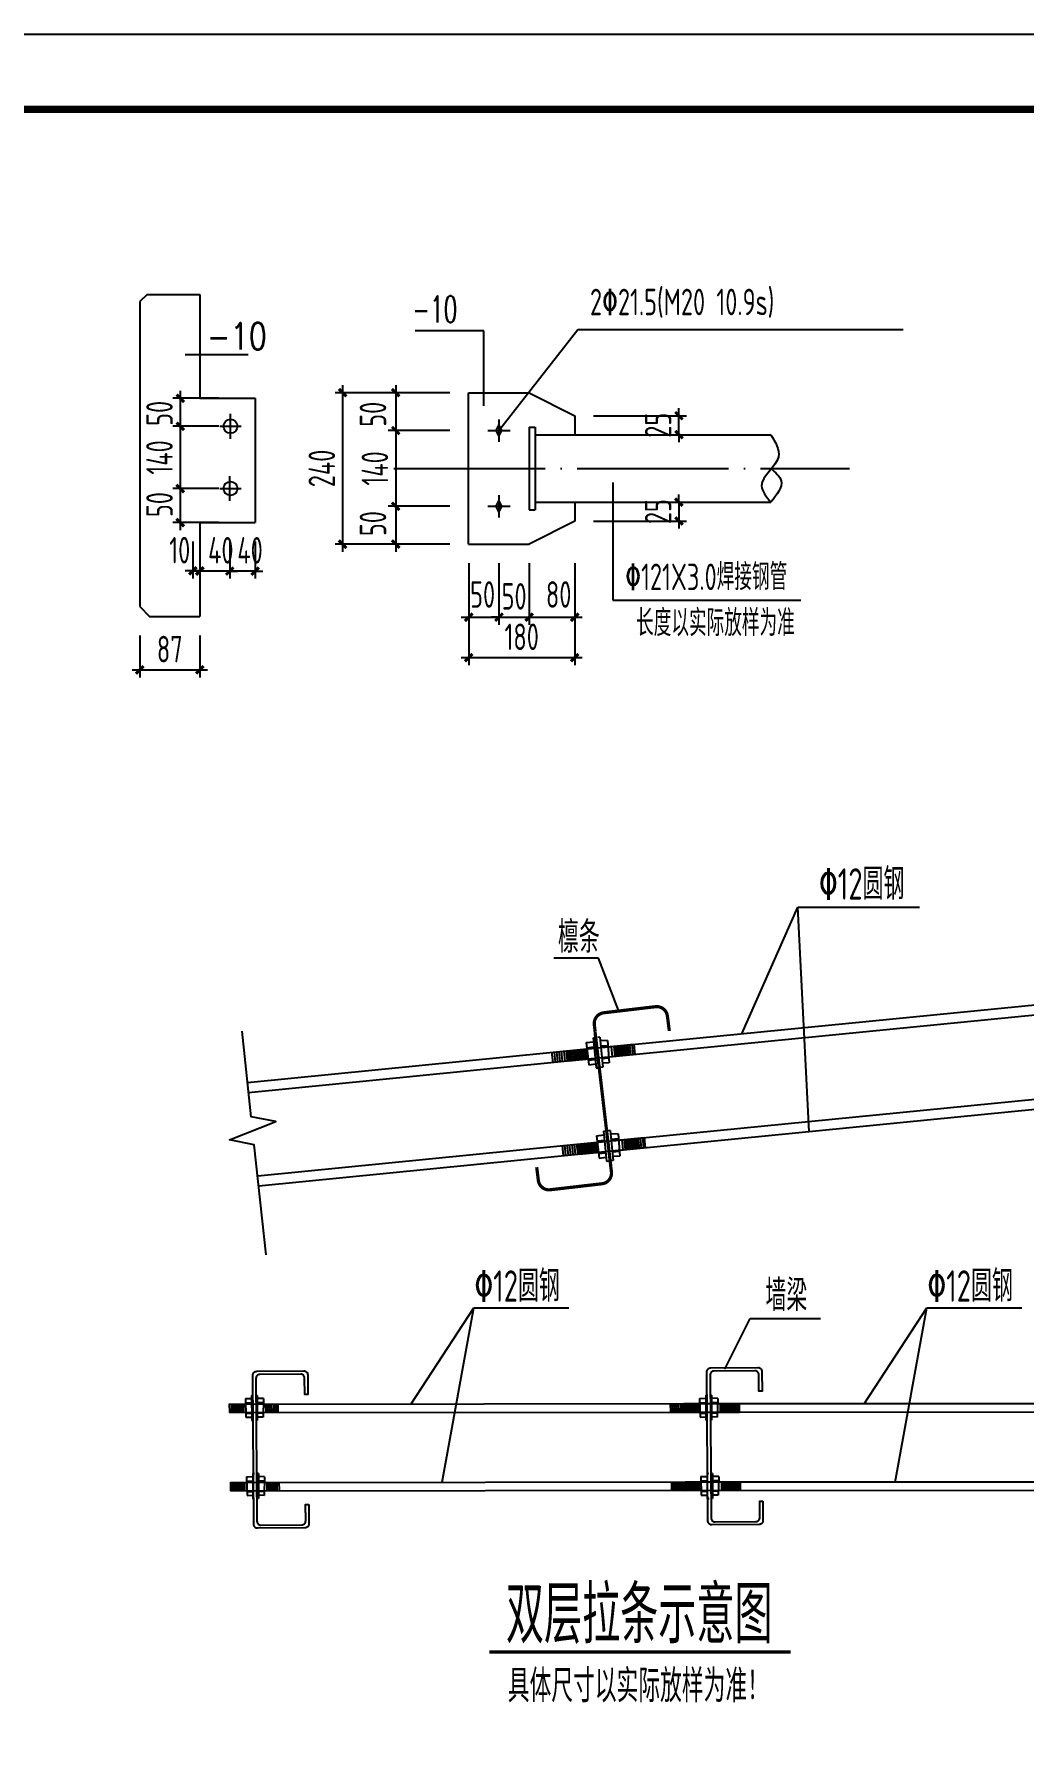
# Model space of a CAD drawing. Header units: millimetres. Extents: x 4533265 to 4958735, y 18976699 to 19555898.
# Drawn here: x 4694088 to 4707222, y 19041831 to 19064398 of the extents above; entities that cross this region are included whole.
import ezdxf

# ---------------------------------------------------------------- set-up
doc = ezdxf.new("R2010")
doc.units = ezdxf.units.MM
doc.header["$LTSCALE"] = 1000
doc.header["$MEASUREMENT"] = 0
doc.linetypes.add('DOTE', pattern=[2.42, 2, -0.2, 0.02, -0.2])
doc.layers.get('Defpoints').update_dxf_attribs({"color": 1})
for name, color, linetype in [('11', 3, 'Continuous'), ('3T_WOOD', 21, 'Continuous'), ('PT', 4, 'Continuous'), ('PUB_DIM', 161, 'Continuous'), ('PUB_TEXT', 7, 'Continuous'), ('TEXT', 7, 'Continuous'), ('THIN', 7, 'Continuous'), ('TK', 4, 'Continuous'), ('WINDOW', 140, 'Continuous'), ('XIANGTU', 7, 'Continuous'), ('图层1', 8, 'Continuous')]:
    doc.layers.add(name, color=color, linetype=linetype)
doc.styles.add('_HZTXT', font='txt.shx', dxfattribs={"width": 0.8, "bigfont": 'hztxt.shx'})
doc.styles.add('_TXT', font='SIMPLEX.shx', dxfattribs={"width": 0.6})
doc.styles.add('TSSD_Dimension', font='Tssdeng.shx', dxfattribs={"width": 0.7, "bigfont": 'hztxt.shx'})
doc.styles.add('TSSD_REIN', font='tssdeng.shx', dxfattribs={"width": 0.7, "bigfont": 'tssdchn.shx'})
doc.dimstyles.new('TSSD_20_100', dxfattribs={"dimtxt": 350, "dimasz": 100, "dimexe": 100, "dimexo": 250, "dimgap": 100, "dimtad": 1, "dimdec": 0, "dimlfac": 0.2, "dimzin": 0, "dimdsep": 46, "dimtxsty": 'TSSD_Dimension', "dimblk": 'ARCHTICK', "dimblk1": 'ARCHTICK', "dimblk2": 'ARCHTICK', "dimcen": 0, "dimdle": 100, "dimclrt": 7, "dimadec": 0, "dimazin": 0, "dimtfac": 1, "dimtdec": 0, "dimtix": 1, "dimtmove": 2, "dimatfit": 3, "dimfxl": 0, "dimtolj": 1, "dimtzin": 0, "dimarcsym": 0})

# ---------------------------------------------------------------- blocks, each defined once
blk = doc.blocks.new('A$C00360C84')
at = {"layer": 'WINDOW'}
blk.add_lwpolyline([(177.9, 74.9), (183.8, 25.3, -0.414214), (175.1, 14.2), (55.9, 0, -0.414214), (44.8, 8.8), (0, 386.1, -0.414214), (8.8, 397.2), (127.9, 411.4, -0.414214), (139, 402.6), (144.9, 353), (137, 352), (132, 393.7, 0.414214), (120.9, 402.5), (17.6, 390.2, 0.414214), (8.9, 379.1), (51.8, 17.6, 0.414214), (62.9, 8.9), (166.2, 21.2, 0.414214), (175, 32.3), (170, 74)], format="xyb", close=True, dxfattribs=at)
blk = doc.blocks.new('45654654')
at = {"layer": '11'}
for p, q in [((-254750, -25953), (-254132, -24561)), ((-254007, -27029), (-254132, -24561)), ((-254132, -24561), (-252793, -24561)), ((-256325, -25121), (-256816, -25121)), ((-256103, -25704), (-256325, -25121)), ((-256663, -26141), (-250130, -25498)), ((-256651, -26251), (-250118, -25609)), ((-256385, -26000), (-256361, -25997)), ((-256385, -26000), (-256361, -25997)), ((-256385, -26000), (-256352, -26329)), ((-256385, -26000), (-256352, -26329)), ((-256312, -25993), (-256333, -25994)), ((-256312, -25993), (-256333, -25994)), ((-256312, -25993), (-256280, -26322)), ((-256312, -25993), (-256280, -26322)), ((-260189, -26489), (-255939, -26069)), ((-260177, -26599), (-255927, -26180)), ((-256842, -26158), (-256830, -26269)), ((-256815, -26155), (-256803, -26266)), ((-256789, -26152), (-256777, -26263)), ((-256762, -26149), (-256750, -26260)), ((-256736, -26147), (-256724, -26257)), ((-256709, -26144), (-256697, -26254)), ((-256683, -26141), (-256671, -26251)), ((-256663, -26141), (-256651, -26251)), ((-256656, -26138), (-256644, -26248)), ((-256636, -26138), (-256624, -26248)), ((-256630, -26135), (-256618, -26246)), ((-256610, -26135), (-256598, -26245)), ((-256603, -26132), (-256591, -26243)), ((-256583, -26132), (-256571, -26243)), ((-256570, -26133), (-256558, -26243)), ((-256557, -26129), (-256545, -26240)), ((-256543, -26130), (-256531, -26240)), ((-256530, -26126), (-256518, -26237)), ((-256517, -26127), (-256505, -26238)), ((-256504, -26124), (-256492, -26234)), ((-256490, -26124), (-256478, -26235)), ((-256477, -26121), (-256466, -26231)), ((-256464, -26121), (-256452, -26232)), ((-256463, -26051), (-256381, -26041)), ((-256463, -26051), (-256381, -26041)), ((-256463, -26051), (-256433, -26295)), ((-256463, -26051), (-256433, -26295)), ((-256456, -26108), (-256376, -26098)), ((-256451, -26107), (-256370, -26097)), ((-256226, -26027), (-256308, -26033)), ((-256226, -26027), (-256308, -26033)), ((-256222, -26085), (-256303, -26090)), ((-256222, -26085), (-256303, -26090)), ((-256226, -26027), (-256208, -26273)), ((-256226, -26027), (-256208, -26273)), ((-256186, -26095), (-256174, -26206)), ((-256159, -26092), (-256147, -26203)), ((-256140, -26089), (-256128, -26200)), ((-256133, -26090), (-256121, -26200)), ((-256114, -26086), (-256102, -26197)), ((-256106, -26087), (-256094, -26197)), ((-256087, -26083), (-256075, -26194)), ((-256080, -26084), (-256068, -26194)), ((-256061, -26081), (-256049, -26191)), ((-256053, -26081), (-256041, -26192)), ((-256034, -26078), (-256022, -26188)), ((-256027, -26078), (-256015, -26189)), ((-256008, -26075), (-255996, -26185)), ((-255985, -26075), (-255973, -26185)), ((-255958, -26072), (-255947, -26183)), ((-255939, -26069), (-255927, -26180)), ((-256439, -26245), (-256362, -26236)), ((-256439, -26245), (-256362, -26236)), ((-256433, -26295), (-256357, -26285)), ((-256433, -26295), (-256357, -26285)), ((-256352, -26329), (-256332, -26327)), ((-256347, -26329), (-256327, -26326)), ((-256280, -26322), (-256301, -26324)), ((-256280, -26322), (-256301, -26324)), ((-256212, -26223), (-256289, -26228)), ((-256212, -26223), (-256289, -26228)), ((-256208, -26273), (-256285, -26278)), ((-256208, -26273), (-256285, -26278)), ((-256547, -27167), (-250014, -26524)), ((-256535, -27278), (-250002, -26635)), ((-260075, -27515), (-255823, -27095)), ((-256348, -27077), (-256266, -27067)), ((-256348, -27077), (-256266, -27067)), ((-256348, -27077), (-256317, -27321)), ((-256348, -27077), (-256317, -27321)), ((-256341, -27134), (-256260, -27124)), ((-256336, -27133), (-256255, -27123)), ((-256270, -27026), (-256245, -27023)), ((-256270, -27026), (-256245, -27023)), ((-256270, -27026), (-256237, -27356)), ((-256270, -27026), (-256237, -27356)), ((-256197, -27019), (-256218, -27021)), ((-256197, -27019), (-256218, -27021)), ((-256197, -27019), (-256165, -27349)), ((-256197, -27019), (-256165, -27349)), ((-256110, -27054), (-256193, -27060)), ((-256110, -27054), (-256193, -27060)), ((-256106, -27111), (-256187, -27117)), ((-256106, -27111), (-256187, -27117)), ((-256110, -27054), (-256092, -27299)), ((-256110, -27054), (-256092, -27299)), ((-256070, -27122), (-256058, -27232)), ((-256043, -27119), (-256032, -27229)), ((-256025, -27115), (-256013, -27226)), ((-256017, -27116), (-256005, -27226)), ((-255998, -27113), (-255986, -27223)), ((-255991, -27113), (-255979, -27224)), ((-255972, -27110), (-255960, -27220)), ((-255964, -27110), (-255952, -27221)), ((-255945, -27107), (-255933, -27217)), ((-255938, -27107), (-255926, -27218)), ((-255919, -27104), (-255907, -27215)), ((-255911, -27104), (-255899, -27215)), ((-255892, -27101), (-255880, -27212)), ((-255869, -27101), (-255857, -27212)), ((-255843, -27098), (-255831, -27209)), ((-255823, -27095), (-255811, -27206)), ((-260063, -27626), (-255811, -27206)), ((-256726, -27184), (-256714, -27295)), ((-256700, -27181), (-256688, -27292)), ((-256673, -27179), (-256661, -27289)), ((-256647, -27176), (-256635, -27286)), ((-256620, -27173), (-256608, -27283)), ((-256594, -27170), (-256582, -27281)), ((-256567, -27167), (-256555, -27278)), ((-256547, -27167), (-256535, -27278)), ((-256541, -27164), (-256529, -27275)), ((-256521, -27164), (-256509, -27275)), ((-256514, -27161), (-256502, -27272)), ((-256494, -27161), (-256482, -27272)), ((-256488, -27159), (-256476, -27269)), ((-256468, -27158), (-256456, -27269)), ((-256454, -27159), (-256442, -27270)), ((-256441, -27156), (-256429, -27266)), ((-256428, -27156), (-256416, -27267)), ((-256415, -27153), (-256403, -27263)), ((-256401, -27153), (-256389, -27264)), ((-256388, -27150), (-256376, -27260)), ((-256375, -27151), (-256363, -27261)), ((-256362, -27147), (-256350, -27258)), ((-256348, -27148), (-256336, -27258)), ((-256323, -27272), (-256246, -27262)), ((-256323, -27272), (-256246, -27262)), ((-256317, -27321), (-256241, -27312)), ((-256317, -27321), (-256241, -27312)), ((-256096, -27249), (-256174, -27255)), ((-256096, -27249), (-256174, -27255)), ((-256092, -27299), (-256169, -27304)), ((-256092, -27299), (-256169, -27304)), ((-256237, -27356), (-256216, -27353)), ((-256232, -27355), (-256211, -27353)), ((-256165, -27349), (-256185, -27350)), ((-256165, -27349), (-256185, -27350)), ((-258388, -30026), (-257698, -28968)), ((-258045, -30886), (-257698, -28968)), ((-257698, -28968), (-256654, -28968)), ((-253403, -30026), (-252713, -28968)), ((-253061, -30886), (-252713, -28968)), ((-252713, -28968), (-251670, -28968)), ((-254937, -29643), (-254657, -29085)), ((-254657, -29085), (-253883, -29085)), ((-260142, -29932), (-260121, -29931)), ((-260142, -29932), (-260141, -30208)), ((-260081, -29932), (-260098, -29931)), ((-260081, -29932), (-260081, -30207)), ((-255145, -29929), (-255125, -29929)), ((-255145, -29929), (-255125, -29929)), ((-255145, -29929), (-255144, -30205)), ((-255145, -29929), (-255144, -30205)), ((-255084, -29929), (-255102, -29929)), ((-255084, -29929), (-255102, -29929)), ((-255084, -29929), (-255084, -30205)), ((-255084, -29929), (-255084, -30205)), ((-260388, -30028), (-254780, -30023)), ((-260388, -30026), (-260387, -30121)), ((-260387, -30121), (-254779, -30115)), ((-260365, -30026), (-260364, -30118)), ((-260343, -30025), (-260342, -30118)), ((-260321, -30025), (-260320, -30118)), ((-260299, -30025), (-260298, -30118)), ((-260277, -30025), (-260276, -30117)), ((-260254, -30025), (-260254, -30117)), ((-260232, -30024), (-260231, -30117)), ((-260211, -29968), (-260142, -29966)), ((-260211, -29968), (-260205, -30172)), ((-260209, -30015), (-260142, -30013)), ((-260012, -29967), (-260081, -29966)), ((-260013, -30015), (-260081, -30013)), ((-260012, -29967), (-260017, -30172)), ((-259988, -30027), (-259987, -30120)), ((-259966, -30027), (-259965, -30119)), ((-259944, -30026), (-259943, -30119)), ((-259922, -30026), (-259921, -30119)), ((-259899, -30026), (-259898, -30119)), ((-259877, -30026), (-259876, -30118)), ((-259855, -30026), (-259854, -30118)), ((-255536, -30023), (-255535, -30116)), ((-255514, -30023), (-255513, -30116)), ((-255492, -30023), (-255491, -30115)), ((-255470, -30023), (-255469, -30115)), ((-255448, -30022), (-255447, -30115)), ((-255425, -30022), (-255425, -30115)), ((-255403, -30022), (-255402, -30114)), ((-255387, -30023), (-249916, -30020)), ((-255387, -30023), (-255386, -30116)), ((-255386, -30116), (-249915, -30113)), ((-255381, -30022), (-255380, -30114)), ((-255364, -30023), (-255363, -30116)), ((-255359, -30021), (-255358, -30114)), ((-255342, -30023), (-255341, -30116)), ((-255337, -30021), (-255336, -30114)), ((-255320, -30023), (-255319, -30115)), ((-255309, -30024), (-255308, -30117)), ((-255298, -30022), (-255297, -30115)), ((-255287, -30024), (-255286, -30117)), ((-255276, -30022), (-255275, -30115)), ((-255264, -30024), (-255264, -30117)), ((-255253, -30022), (-255253, -30115)), ((-255242, -30024), (-255241, -30116)), ((-255231, -30022), (-255230, -30114)), ((-255220, -30023), (-255219, -30116)), ((-255214, -29965), (-255145, -29963)), ((-255214, -29965), (-255145, -29963)), ((-255214, -29965), (-255208, -30170)), ((-255214, -29965), (-255208, -30170)), ((-255213, -30013), (-255145, -30011)), ((-255210, -30128), (-255145, -30127)), ((-255210, -30128), (-255145, -30127)), ((-255208, -30013), (-255141, -30011)), ((-255015, -29965), (-255084, -29963)), ((-255015, -29965), (-255084, -29963)), ((-255016, -30013), (-255084, -30011)), ((-255016, -30013), (-255084, -30011)), ((-255019, -30128), (-255084, -30126)), ((-255019, -30128), (-255084, -30126)), ((-255015, -29965), (-255020, -30170)), ((-255015, -29965), (-255020, -30170)), ((-254987, -30024), (-254986, -30117)), ((-254965, -30024), (-254964, -30117)), ((-254949, -30023), (-254948, -30116)), ((-254943, -30024), (-254942, -30117)), ((-254927, -30023), (-254926, -30115)), ((-254921, -30024), (-254920, -30116)), ((-254905, -30023), (-254904, -30115)), ((-254898, -30023), (-254897, -30116)), ((-254882, -30022), (-254881, -30115)), ((-254876, -30023), (-254875, -30116)), ((-254860, -30022), (-254859, -30115)), ((-254854, -30023), (-254853, -30116)), ((-254838, -30022), (-254837, -30114)), ((-254819, -30024), (-254818, -30116)), ((-254797, -30024), (-254796, -30116)), ((-254780, -30023), (-254779, -30115)), ((-260206, -30131), (-260141, -30129)), ((-260205, -30172), (-260141, -30171)), ((-260141, -30208), (-260124, -30207)), ((-260081, -30207), (-260098, -30207)), ((-260016, -30131), (-260081, -30129)), ((-260017, -30172), (-260081, -30171)), ((-255208, -30170), (-255145, -30168)), ((-255208, -30170), (-255145, -30168)), ((-255144, -30205), (-255127, -30205)), ((-255140, -30205), (-255123, -30205)), ((-255084, -30205), (-255101, -30204)), ((-255084, -30205), (-255101, -30204)), ((-255020, -30170), (-255084, -30168)), ((-255020, -30170), (-255084, -30168)), ((-260198, -30828), (-260129, -30826)), ((-260198, -30828), (-260192, -31033)), ((-260197, -30876), (-260129, -30874)), ((-260129, -30792), (-260109, -30792)), ((-260129, -30792), (-260128, -31068)), ((-260068, -30792), (-260086, -30792)), ((-260068, -30792), (-260068, -31068)), ((-259999, -30828), (-260068, -30826)), ((-260000, -30876), (-260068, -30874)), ((-259999, -30828), (-260004, -31033)), ((-255201, -30826), (-255132, -30824)), ((-255201, -30826), (-255132, -30824)), ((-255201, -30826), (-255196, -31030)), ((-255201, -30826), (-255196, -31030)), ((-255200, -30873), (-255132, -30872)), ((-255196, -30873), (-255128, -30871)), ((-255132, -30790), (-255112, -30789)), ((-255132, -30790), (-255112, -30789)), ((-255132, -30790), (-255132, -31066)), ((-255132, -30790), (-255132, -31066)), ((-255071, -30790), (-255089, -30789)), ((-255071, -30790), (-255089, -30789)), ((-255071, -30790), (-255071, -31065)), ((-255071, -30790), (-255071, -31065)), ((-255002, -30825), (-255071, -30824)), ((-255002, -30825), (-255071, -30824)), ((-255003, -30873), (-255071, -30871)), ((-255003, -30873), (-255071, -30871)), ((-255002, -30825), (-255008, -31030)), ((-255002, -30825), (-255008, -31030)), ((-260375, -30889), (-254767, -30883)), ((-260375, -30886), (-260374, -30981)), ((-260374, -30981), (-254766, -30976)), ((-260353, -30886), (-260352, -30979)), ((-260331, -30886), (-260330, -30979)), ((-260308, -30886), (-260307, -30978)), ((-260286, -30886), (-260285, -30978)), ((-260264, -30885), (-260263, -30978)), ((-260242, -30885), (-260241, -30978)), ((-260220, -30885), (-260219, -30978)), ((-260194, -30991), (-260129, -30990)), ((-260192, -31033), (-260129, -31031)), ((-260003, -30991), (-260068, -30990)), ((-260004, -31033), (-260068, -31031)), ((-259975, -30887), (-259975, -30980)), ((-259953, -30887), (-259952, -30980)), ((-259931, -30887), (-259930, -30980)), ((-259909, -30887), (-259908, -30979)), ((-259887, -30887), (-259886, -30979)), ((-259865, -30886), (-259864, -30979)), ((-259842, -30886), (-259841, -30979)), ((-255524, -30884), (-255523, -30976)), ((-255501, -30884), (-255501, -30976)), ((-255479, -30883), (-255478, -30976)), ((-255457, -30883), (-255456, -30976)), ((-255435, -30883), (-255434, -30976)), ((-255413, -30883), (-255412, -30975)), ((-255391, -30882), (-255390, -30975)), ((-255374, -30884), (-249903, -30881)), ((-255374, -30884), (-255373, -30977)), ((-255373, -30977), (-249902, -30973)), ((-255368, -30882), (-255367, -30975)), ((-255352, -30884), (-255351, -30976)), ((-255346, -30882), (-255345, -30975)), ((-255330, -30883), (-255329, -30976)), ((-255324, -30882), (-255323, -30974)), ((-255307, -30883), (-255306, -30976)), ((-255296, -30885), (-255295, -30978)), ((-255285, -30883), (-255284, -30976)), ((-255274, -30885), (-255273, -30977)), ((-255263, -30883), (-255262, -30975)), ((-255252, -30884), (-255251, -30977)), ((-255241, -30883), (-255240, -30975)), ((-255230, -30884), (-255229, -30977)), ((-255219, -30882), (-255218, -30975)), ((-255207, -30884), (-255206, -30977)), ((-255197, -30989), (-255132, -30987)), ((-255197, -30989), (-255132, -30987)), ((-255196, -31030), (-255132, -31029)), ((-255196, -31030), (-255132, -31029)), ((-255006, -30989), (-255071, -30987)), ((-255006, -30989), (-255071, -30987)), ((-255008, -31030), (-255071, -31029)), ((-255008, -31030), (-255071, -31029)), ((-254974, -30885), (-254974, -30978)), ((-254952, -30885), (-254951, -30977)), ((-254936, -30884), (-254935, -30976)), ((-254930, -30885), (-254929, -30977)), ((-254914, -30883), (-254913, -30976)), ((-254908, -30884), (-254907, -30977)), ((-254892, -30883), (-254891, -30976)), ((-254886, -30884), (-254885, -30977)), ((-254870, -30883), (-254869, -30976)), ((-254864, -30884), (-254863, -30976)), ((-254848, -30883), (-254847, -30975)), ((-254841, -30884), (-254840, -30976)), ((-254825, -30882), (-254824, -30975)), ((-254806, -30884), (-254805, -30977)), ((-254784, -30884), (-254783, -30977)), ((-254767, -30883), (-254766, -30976)), ((-260128, -31068), (-260111, -31068)), ((-260068, -31068), (-260085, -31068)), ((-255132, -31066), (-255114, -31065)), ((-255127, -31066), (-255110, -31065)), ((-255071, -31065), (-255089, -31065)), ((-255071, -31065), (-255089, -31065))]:
    blk.add_line(p, q, dxfattribs=at)
at = {"layer": 'PT', "const_width": 35.5}
for points in [[(-256363, -25933), (-256372, -25854, -0.414214), (-256268, -25723), (-255699, -25656, -0.414214), (-255568, -25760), (-255547, -25923)], [(-257006, -27422), (-256988, -27567, 0.414214), (-256857, -27670), (-256287, -27604, 0.414214), (-256184, -27473), (-256364, -25935)]]:
    blk.add_lwpolyline(points, format="xyb", dxfattribs=at)
at = {"layer": 'THIN'}
blk.add_lwpolyline([(-259981, -28385), (-260113, -27176), (-260384, -27122), (-259876, -26920), (-260147, -26866), (-260245, -25924)], dxfattribs=at)
at = {"layer": 'XIANGTU', "const_width": 35}
blk.add_lwpolyline([(-254211, -32755), (-257526, -32755)], dxfattribs=at)
at = {"xscale": 4.319999999971309, "yscale": 4.320000000006985, "zscale": 4.32, "rotation": 353.6496118490315}
for p in [(-255318, -31331), (-260314, -31368)]:
    blk.add_blockref('A$C00360C84', p, dxfattribs=at)
at = {"layer": 'TEXT', "style": 'TSSD_REIN', "width": 0.7}
for s, height, p in [('\x8212圆钢', 345.6, (-253901, -24479)), ('檩条', 345.6, (-256772, -25063)), ('\x8212圆钢', 345.6, (-257692, -28902)), ('墙梁', 345.6, (-254489, -29004)), ('\x8212圆钢', 345.6, (-252708, -28902)), ('双层拉条示意图', 630, (-257344, -32660)), ('具体尺寸以实际放样为准！', 360, (-257324, -33308))]:
    blk.add_text(s, height=height, dxfattribs=at).set_placement(p)
blk = doc.blocks.new('_ArchTick')
at = {"color": 0, "linetype": 'ByBlock', "const_width": 0.4}
blk.add_lwpolyline([(-0.5, -0.5), (0.5, 0.5)], dxfattribs=at)
blk = doc.blocks.new('*D49')
at = {"layer": 'Defpoints', "color": 0}
for p in [(-300416, 15087894), (-301175, 15087524), (-300416, 15087524)]:
    blk.add_point(p, dxfattribs=at)
at = {"layer": 'PUB_DIM', "color": 0, "lineweight": -2}
for p, q in [((-301175, 15087994), (-301175, 15087424)), ((-300666, 15087894), (-301275, 15087894)), ((-300666, 15087524), (-301275, 15087524))]:
    blk.add_line(p, q, dxfattribs=at)
at = {"layer": 'PUB_DIM', "color": 0, "lineweight": -2, "xscale": 100, "yscale": 100, "zscale": 100}
for p, rotation in [((-301175, 15087894), 90), ((-301175, 15087524), 270)]:
    blk.add_blockref('_ArchTick', p, dxfattribs=dict(at, rotation=rotation))
at = {"layer": 'PUB_DIM', "color": 7, "insert": (-301449, 15087695), "char_height": 350, "attachment_point": 5, "rotation": 90, "style": 'TSSD_Dimension'}
blk.add_mtext('\\A1;50', dxfattribs=at)
blk = doc.blocks.new('*D50')
at = {"layer": 'Defpoints', "color": 0}
for p in [(-300416, 15087524), (-301175, 15086702), (-300416, 15086702)]:
    blk.add_point(p, dxfattribs=at)
at = {"layer": 'PUB_DIM', "color": 0, "lineweight": -2}
for p, q in [((-300666, 15087524), (-301275, 15087524)), ((-301175, 15087624), (-301175, 15086602)), ((-300666, 15086702), (-301275, 15086702))]:
    blk.add_line(p, q, dxfattribs=at)
at = {"layer": 'PUB_DIM', "color": 0, "lineweight": -2, "xscale": 100, "yscale": 100, "zscale": 100}
for p, rotation in [((-301175, 15087524), 90), ((-301175, 15086702), 270)]:
    blk.add_blockref('_ArchTick', p, dxfattribs=dict(at, rotation=rotation))
at = {"layer": 'PUB_DIM', "color": 7, "insert": (-301450, 15087113), "char_height": 350, "attachment_point": 5, "rotation": 90, "style": 'TSSD_Dimension'}
blk.add_mtext('\\A1;140', dxfattribs=at)
blk = doc.blocks.new('*D51')
at = {"layer": 'Defpoints', "color": 0}
for p in [(-300917, 15086253), (-300522, 15086253), (-300917, 15085613)]:
    blk.add_point(p, dxfattribs=at)
at = {"layer": 'PUB_DIM', "color": 0, "lineweight": -2}
for p, q in [((-300917, 15086003), (-300917, 15085513)), ((-300522, 15086003), (-300522, 15085513)), ((-300917, 15085613), (-301017, 15085613)), ((-300522, 15085613), (-300917, 15085613)), ((-300522, 15085613), (-300422, 15085613))]:
    blk.add_line(p, q, dxfattribs=at)
at = {"layer": 'PUB_DIM', "color": 0, "lineweight": -2, "xscale": 100, "yscale": 100, "zscale": 100}
blk.add_blockref('_ArchTick', (-300917, 15085613), dxfattribs=at)
at = {"layer": 'PUB_DIM', "color": 0, "lineweight": -2, "xscale": 100, "yscale": 100, "zscale": 100, "rotation": 180}
blk.add_blockref('_ArchTick', (-300522, 15085613), dxfattribs=at)
at = {"layer": 'PUB_DIM', "color": 7, "insert": (-300640, 15085887), "char_height": 350, "attachment_point": 5, "style": 'TSSD_Dimension'}
blk.add_mtext('\\A1;40', dxfattribs=at)
blk = doc.blocks.new('*D52')
at = {"layer": 'Defpoints', "color": 0}
for p in [(-300522, 15086253), (-300187, 15086253), (-300522, 15085613)]:
    blk.add_point(p, dxfattribs=at)
at = {"layer": 'PUB_DIM', "color": 0, "lineweight": -2}
for p, q in [((-300522, 15086003), (-300522, 15085513)), ((-300187, 15086003), (-300187, 15085513)), ((-300522, 15085613), (-300622, 15085613)), ((-300187, 15085613), (-300522, 15085613)), ((-300187, 15085613), (-300087, 15085613))]:
    blk.add_line(p, q, dxfattribs=at)
at = {"layer": 'PUB_DIM', "color": 0, "lineweight": -2, "xscale": 100, "yscale": 100, "zscale": 100}
blk.add_blockref('_ArchTick', (-300522, 15085613), dxfattribs=at)
at = {"layer": 'PUB_DIM', "color": 0, "lineweight": -2, "xscale": 100, "yscale": 100, "zscale": 100, "rotation": 180}
blk.add_blockref('_ArchTick', (-300187, 15085613), dxfattribs=at)
at = {"layer": 'PUB_DIM', "color": 7, "insert": (-300254, 15085887), "char_height": 350, "attachment_point": 5, "style": 'TSSD_Dimension'}
blk.add_mtext('\\A1;40', dxfattribs=at)
blk = doc.blocks.new('*D53')
at = {"layer": 'Defpoints', "color": 0}
for p in [(-301009, 15086253), (-300917, 15086253), (-301009, 15085616)]:
    blk.add_point(p, dxfattribs=at)
at = {"layer": 'PUB_DIM', "color": 0, "lineweight": -2}
for p, q in [((-301009, 15086003), (-301009, 15085516)), ((-300917, 15086003), (-300917, 15085516)), ((-301009, 15085616), (-301109, 15085616)), ((-300917, 15085616), (-301009, 15085616)), ((-300917, 15085616), (-300817, 15085616))]:
    blk.add_line(p, q, dxfattribs=at)
at = {"layer": 'PUB_DIM', "color": 0, "lineweight": -2, "xscale": 100, "yscale": 100, "zscale": 100}
blk.add_blockref('_ArchTick', (-301009, 15085616), dxfattribs=at)
at = {"layer": 'PUB_DIM', "color": 0, "lineweight": -2, "xscale": 100, "yscale": 100, "zscale": 100, "rotation": 180}
blk.add_blockref('_ArchTick', (-300917, 15085616), dxfattribs=at)
at = {"layer": 'PUB_DIM', "color": 7, "insert": (-301182, 15085889), "char_height": 350, "attachment_point": 5, "style": 'TSSD_Dimension'}
blk.add_mtext('\\A1;10', dxfattribs=at)
blk = doc.blocks.new('*D54')
at = {"layer": 'Defpoints', "color": 0}
for p in [(-300416, 15086702), (-301175, 15086253), (-300416, 15086253)]:
    blk.add_point(p, dxfattribs=at)
at = {"layer": 'PUB_DIM', "color": 0, "lineweight": -2}
for p, q in [((-301175, 15086802), (-301175, 15086153)), ((-300666, 15086702), (-301275, 15086702)), ((-300666, 15086253), (-301275, 15086253))]:
    blk.add_line(p, q, dxfattribs=at)
at = {"layer": 'PUB_DIM', "color": 0, "lineweight": -2, "xscale": 100, "yscale": 100, "zscale": 100}
for p, rotation in [((-301175, 15086702), 90), ((-301175, 15086253), 270)]:
    blk.add_blockref('_ArchTick', p, dxfattribs=dict(at, rotation=rotation))
at = {"layer": 'PUB_DIM', "color": 7, "insert": (-301449, 15086491), "char_height": 350, "attachment_point": 5, "rotation": 90, "style": 'TSSD_Dimension'}
blk.add_mtext('\\A1;50', dxfattribs=at)
blk = doc.blocks.new('*D55')
at = {"layer": 'Defpoints', "color": 0}
for p in [(-297368, 15087968), (-298331, 15087468), (-297368, 15087468)]:
    blk.add_point(p, dxfattribs=at)
at = {"layer": 'PUB_DIM', "color": 0, "lineweight": -2}
for p, q in [((-297618, 15087968), (-298431, 15087968)), ((-298331, 15088068), (-298331, 15087368)), ((-297618, 15087468), (-298431, 15087468))]:
    blk.add_line(p, q, dxfattribs=at)
at = {"layer": 'PUB_DIM', "color": 0, "lineweight": -2, "xscale": 100, "yscale": 100, "zscale": 100}
for p, rotation in [((-298331, 15087968), 90), ((-298331, 15087468), 270)]:
    blk.add_blockref('_ArchTick', p, dxfattribs=dict(at, rotation=rotation))
at = {"layer": 'PUB_DIM', "color": 7, "insert": (-298631, 15087683), "char_height": 350, "attachment_point": 5, "rotation": 90, "style": 'TSSD_Dimension'}
blk.add_mtext('\\A1;50', dxfattribs=at)
blk = doc.blocks.new('*D56')
at = {"layer": 'Defpoints', "color": 0}
for p in [(-297368, 15087468), (-298331, 15086468), (-297368, 15086468)]:
    blk.add_point(p, dxfattribs=at)
at = {"layer": 'PUB_DIM', "color": 0, "lineweight": -2}
for p, q in [((-297618, 15087468), (-298431, 15087468)), ((-298331, 15087568), (-298331, 15086368)), ((-297618, 15086468), (-298431, 15086468))]:
    blk.add_line(p, q, dxfattribs=at)
at = {"layer": 'PUB_DIM', "color": 0, "lineweight": -2, "xscale": 100, "yscale": 100, "zscale": 100}
for p, rotation in [((-298331, 15087468), 90), ((-298331, 15086468), 270)]:
    blk.add_blockref('_ArchTick', p, dxfattribs=dict(at, rotation=rotation))
at = {"layer": 'PUB_DIM', "color": 7, "insert": (-298606, 15086968), "char_height": 350, "attachment_point": 5, "rotation": 90, "style": 'TSSD_Dimension'}
blk.add_mtext('\\A1;140', dxfattribs=at)
blk = doc.blocks.new('*D57')
at = {"layer": 'Defpoints', "color": 0}
for p in [(-297368, 15087968), (-299032, 15085968), (-297368, 15085968)]:
    blk.add_point(p, dxfattribs=at)
at = {"layer": 'PUB_DIM', "color": 0, "lineweight": -2}
for p, q in [((-297618, 15087968), (-299132, 15087968)), ((-299032, 15088068), (-299032, 15085868)), ((-297618, 15085968), (-299132, 15085968))]:
    blk.add_line(p, q, dxfattribs=at)
at = {"layer": 'PUB_DIM', "color": 0, "lineweight": -2, "xscale": 100, "yscale": 100, "zscale": 100}
for p, rotation in [((-299032, 15087968), 90), ((-299032, 15085968), 270)]:
    blk.add_blockref('_ArchTick', p, dxfattribs=dict(at, rotation=rotation))
at = {"layer": 'PUB_DIM', "color": 7, "insert": (-299307, 15086968), "char_height": 350, "attachment_point": 5, "rotation": 90, "style": 'TSSD_Dimension'}
blk.add_mtext('\\A1;240', dxfattribs=at)
blk = doc.blocks.new('*D58')
at = {"layer": 'Defpoints', "color": 0}
for p in [(-297368, 15086468), (-298331, 15085968), (-297368, 15085968)]:
    blk.add_point(p, dxfattribs=at)
at = {"layer": 'PUB_DIM', "color": 0, "lineweight": -2}
for p, q in [((-298331, 15086568), (-298331, 15085868)), ((-297618, 15086468), (-298431, 15086468)), ((-297618, 15085968), (-298431, 15085968))]:
    blk.add_line(p, q, dxfattribs=at)
at = {"layer": 'PUB_DIM', "color": 0, "lineweight": -2, "xscale": 100, "yscale": 100, "zscale": 100}
for p, rotation in [((-298331, 15086468), 90), ((-298331, 15085968), 270)]:
    blk.add_blockref('_ArchTick', p, dxfattribs=dict(at, rotation=rotation))
at = {"layer": 'PUB_DIM', "color": 7, "insert": (-298631, 15086240), "char_height": 350, "attachment_point": 5, "rotation": 90, "style": 'TSSD_Dimension'}
blk.add_mtext('\\A1;50', dxfattribs=at)
blk = doc.blocks.new('*D67')
at = {"layer": 'Defpoints', "color": 0}
for p in [(-301710, 15085014), (-300917, 15085014), (-300917, 15084308)]:
    blk.add_point(p, dxfattribs=at)
at = {"layer": 'PUB_DIM', "color": 0, "lineweight": -2}
for p, q in [((-301710, 15084764), (-301710, 15084208)), ((-300917, 15084764), (-300917, 15084208)), ((-301810, 15084308), (-300817, 15084308))]:
    blk.add_line(p, q, dxfattribs=at)
at = {"layer": 'PUB_DIM', "color": 0, "lineweight": -2, "xscale": 100, "yscale": 100, "zscale": 100, "rotation": 180}
blk.add_blockref('_ArchTick', (-301710, 15084308), dxfattribs=at)
at = {"layer": 'PUB_DIM', "color": 0, "lineweight": -2, "xscale": 100, "yscale": 100, "zscale": 100}
blk.add_blockref('_ArchTick', (-300917, 15084308), dxfattribs=at)
at = {"layer": 'PUB_DIM', "color": 7, "insert": (-301314, 15084583), "char_height": 350, "attachment_point": 5, "style": 'TSSD_Dimension'}
blk.add_mtext('\\A1;87', dxfattribs=at)
blk = doc.blocks.new('*D68')
at = {"layer": 'Defpoints', "color": 0}
for p in [(-296568, 15085968), (-295968, 15085968), (-295968, 15085004)]:
    blk.add_point(p, dxfattribs=at)
at = {"layer": 'PUB_DIM', "color": 0, "lineweight": -2}
for p, q in [((-296568, 15085718), (-296568, 15084904)), ((-295968, 15085718), (-295968, 15084904)), ((-296668, 15085004), (-295868, 15085004))]:
    blk.add_line(p, q, dxfattribs=at)
at = {"layer": 'PUB_DIM', "color": 0, "lineweight": -2, "xscale": 100, "yscale": 100, "zscale": 100, "rotation": 180}
blk.add_blockref('_ArchTick', (-296568, 15085004), dxfattribs=at)
at = {"layer": 'PUB_DIM', "color": 0, "lineweight": -2, "xscale": 100, "yscale": 100, "zscale": 100}
blk.add_blockref('_ArchTick', (-295968, 15085004), dxfattribs=at)
at = {"layer": 'PUB_DIM', "color": 7, "insert": (-296180, 15085304), "char_height": 350, "attachment_point": 5, "style": 'TSSD_Dimension'}
blk.add_mtext('\\A1;80', dxfattribs=at)
blk = doc.blocks.new('*D69')
at = {"layer": 'Defpoints', "color": 0}
for p in [(-296968, 15085968), (-296568, 15085968), (-296568, 15085004)]:
    blk.add_point(p, dxfattribs=at)
at = {"layer": 'PUB_DIM', "color": 0, "lineweight": -2}
for p, q in [((-296968, 15085718), (-296968, 15084904)), ((-296568, 15085718), (-296568, 15084904)), ((-296968, 15085004), (-297068, 15085004)), ((-296968, 15085004), (-296568, 15085004)), ((-296568, 15085004), (-296468, 15085004))]:
    blk.add_line(p, q, dxfattribs=at)
at = {"layer": 'PUB_DIM', "color": 0, "lineweight": -2, "xscale": 100, "yscale": 100, "zscale": 100}
blk.add_blockref('_ArchTick', (-296968, 15085004), dxfattribs=at)
at = {"layer": 'PUB_DIM', "color": 0, "lineweight": -2, "xscale": 100, "yscale": 100, "zscale": 100, "rotation": 180}
blk.add_blockref('_ArchTick', (-296568, 15085004), dxfattribs=at)
at = {"layer": 'PUB_DIM', "color": 7, "insert": (-296768, 15085279), "char_height": 350, "attachment_point": 5, "style": 'TSSD_Dimension'}
blk.add_mtext('\\A1;50', dxfattribs=at)
blk = doc.blocks.new('*D70')
at = {"layer": 'Defpoints', "color": 0}
for p in [(-297368, 15085968), (-296968, 15085968), (-296968, 15085004)]:
    blk.add_point(p, dxfattribs=at)
at = {"layer": 'PUB_DIM', "color": 0, "lineweight": -2}
for p, q in [((-297368, 15085718), (-297368, 15084904)), ((-296968, 15085718), (-296968, 15084904)), ((-297468, 15085004), (-296868, 15085004))]:
    blk.add_line(p, q, dxfattribs=at)
at = {"layer": 'PUB_DIM', "color": 0, "lineweight": -2, "xscale": 100, "yscale": 100, "zscale": 100, "rotation": 180}
blk.add_blockref('_ArchTick', (-297368, 15085004), dxfattribs=at)
at = {"layer": 'PUB_DIM', "color": 0, "lineweight": -2, "xscale": 100, "yscale": 100, "zscale": 100}
blk.add_blockref('_ArchTick', (-296968, 15085004), dxfattribs=at)
at = {"layer": 'PUB_DIM', "color": 7, "insert": (-297184, 15085304), "char_height": 350, "attachment_point": 5, "style": 'TSSD_Dimension'}
blk.add_mtext('\\A1;50', dxfattribs=at)
blk = doc.blocks.new('*D71')
at = {"layer": 'Defpoints', "color": 0}
for p in [(-297368, 15085968), (-295968, 15085968), (-295968, 15084470)]:
    blk.add_point(p, dxfattribs=at)
at = {"layer": 'PUB_DIM', "color": 0, "lineweight": -2}
for p, q in [((-297368, 15085718), (-297368, 15084370)), ((-295968, 15085718), (-295968, 15084370)), ((-297468, 15084470), (-295868, 15084470))]:
    blk.add_line(p, q, dxfattribs=at)
at = {"layer": 'PUB_DIM', "color": 0, "lineweight": -2, "xscale": 100, "yscale": 100, "zscale": 100, "rotation": 180}
blk.add_blockref('_ArchTick', (-297368, 15084470), dxfattribs=at)
at = {"layer": 'PUB_DIM', "color": 0, "lineweight": -2, "xscale": 100, "yscale": 100, "zscale": 100}
blk.add_blockref('_ArchTick', (-295968, 15084470), dxfattribs=at)
at = {"layer": 'PUB_DIM', "color": 7, "insert": (-296668, 15084745), "char_height": 350, "attachment_point": 5, "style": 'TSSD_Dimension'}
blk.add_mtext('\\A1;180', dxfattribs=at)
blk = doc.blocks.new('*D73')
at = {"layer": 'Defpoints', "color": 0}
for p in [(-295968, 15087663), (-294592, 15087663), (-295968, 15087413)]:
    blk.add_point(p, dxfattribs=at)
at = {"layer": 'PUB_DIM', "color": 0, "lineweight": -2}
for p, q in [((-294592, 15087663), (-294592, 15087763)), ((-295718, 15087663), (-294492, 15087663)), ((-294592, 15087413), (-294592, 15087663)), ((-295718, 15087413), (-294492, 15087413)), ((-294592, 15087413), (-294592, 15087313))]:
    blk.add_line(p, q, dxfattribs=at)
at = {"layer": 'PUB_DIM', "color": 0, "lineweight": -2, "xscale": 100, "yscale": 100, "zscale": 100}
for p, rotation in [((-294592, 15087663), 270), ((-294592, 15087413), 90)]:
    blk.add_blockref('_ArchTick', p, dxfattribs=dict(at, rotation=rotation))
at = {"layer": 'PUB_DIM', "color": 7, "insert": (-294867, 15087538), "char_height": 350, "attachment_point": 5, "rotation": 90, "style": 'TSSD_Dimension'}
blk.add_mtext('\\A1;25', dxfattribs=at)
blk = doc.blocks.new('*D74')
at = {"layer": 'Defpoints', "color": 0}
for p in [(-295968, 15086523), (-295968, 15086273), (-294592, 15086273)]:
    blk.add_point(p, dxfattribs=at)
at = {"layer": 'PUB_DIM', "color": 0, "lineweight": -2}
for p, q in [((-294592, 15086523), (-294592, 15086623)), ((-295718, 15086523), (-294492, 15086523)), ((-294592, 15086523), (-294592, 15086273)), ((-295718, 15086273), (-294492, 15086273)), ((-294592, 15086273), (-294592, 15086173))]:
    blk.add_line(p, q, dxfattribs=at)
at = {"layer": 'PUB_DIM', "color": 0, "lineweight": -2, "xscale": 100, "yscale": 100, "zscale": 100}
for p, rotation in [((-294592, 15086523), 270), ((-294592, 15086273), 90)]:
    blk.add_blockref('_ArchTick', p, dxfattribs=dict(at, rotation=rotation))
at = {"layer": 'PUB_DIM', "color": 7, "insert": (-294867, 15086398), "char_height": 350, "attachment_point": 5, "rotation": 90, "style": 'TSSD_Dimension'}
blk.add_mtext('\\A1;25', dxfattribs=at)
blk = doc.blocks.new('GeYuanFrame_05871524', base_point=(20.09, 4.53))
at = {"layer": 'TK'}
blk.add_lwpolyline([(20.09, 4.53), (20.09, 598.53), (861.09, 598.53), (861.09, 4.53)], close=True, dxfattribs=at)
at = {"layer": 'TK', "const_width": 1}
blk.add_lwpolyline([(45.09, 588.53), (851.09, 588.53), (851.09, 14.53), (45.09, 14.53)], close=True, dxfattribs=at)
blk = doc.blocks.new('3WQ43W24W42423')
for p, q in [((-296968.5, 15087467.8), (-295929, 15088803.1)), ((-295929, 15088803.1), (-291629.7, 15088803.1)), ((-297167.2, 15088785.3), (-298075.9, 15088785.3)), ((-297167.2, 15087792.8), (-297167.2, 15088785.3)), ((-297368.5, 15087967.8), (-296568.5, 15087967.8)), ((-297368.5, 15085967.8), (-297368.5, 15087967.8)), ((-296568.5, 15087967.8), (-295968.5, 15087662.8)), ((-297115.7, 15087467.8), (-296821.3, 15087467.8)), ((-296968.5, 15087547.8), (-297008.5, 15087467.8)), ((-297008.5, 15087467.8), (-296968.5, 15087387.8)), ((-296968.5, 15087615), (-296968.5, 15087320.6)), ((-296928.5, 15087467.8), (-296968.5, 15087547.8)), ((-296968.5, 15087387.8), (-296928.5, 15087467.8)), ((-296568.5, 15087512.8), (-296488.5, 15087512.8)), ((-296568.5, 15087512.8), (-296568.5, 15086422.8)), ((-296488.5, 15087512.8), (-296488.5, 15086422.8)), ((-295968.5, 15087662.8), (-295968.5, 15087412.8)), ((-296488.5, 15087412.8), (-293377, 15087412.8)), ((-295466.7, 15086782.7), (-295466.7, 15085227.5)), ((-296968.5, 15086615), (-296968.5, 15086320.6)), ((-297115.7, 15086467.8), (-296821.3, 15086467.8)), ((-296968.5, 15086547.8), (-297008.5, 15086467.8)), ((-297008.5, 15086467.8), (-296968.5, 15086387.8)), ((-296928.5, 15086467.8), (-296968.5, 15086547.8)), ((-296968.5, 15086387.8), (-296928.5, 15086467.8)), ((-296568.5, 15086422.8), (-296488.5, 15086422.8)), ((-296488.5, 15086522.8), (-293377, 15086522.8)), ((-295968.5, 15086522.8), (-295968.5, 15086272.8)), ((-295968.5, 15086272.8), (-296568.5, 15085967.8)), ((-297368.5, 15085967.8), (-296568.5, 15085967.8)), ((-295466.7, 15085227.5), (-292982, 15085227.5))]:
    blk.add_line(p, q)
at = {"linetype": 'DOTE'}
blk.add_line((-298357.2, 15086967.8), (-292340.6, 15086967.8), dxfattribs=at)
for points in [[(-293377, 15087412.8), (-293279.3, 15087122.6), (-293500.1, 15086740.2), (-293377, 15086522.8)], [(-293377, 15086967.8), (-293243.5, 15086805.7), (-293377, 15086522.8)]]:
    blk.add_spline(points, degree=3)
at = {"layer": '图层1'}
for p, q in [((-301614.5, 15089262.4), (-301710.4, 15089173.9)), ((-301614.5, 15089262.4), (-300916.9, 15089262.4)), ((-300916.9, 15089262.4), (-300916.9, 15087894.1)), ((-301710.4, 15089173.9), (-301710.4, 15085147.1)), ((-301112.3, 15088470.5), (-300277.2, 15088470.5)), ((-300916.9, 15087894.1), (-300187.3, 15087894.1)), ((-300510.8, 15087360.5), (-300510.8, 15087688)), ((-300187.3, 15087894.1), (-300187.3, 15086252.5)), ((-300651.2, 15087524.3), (-300370.4, 15087524.3)), ((-300522.5, 15086538.8), (-300522.5, 15086866.2)), ((-300651.2, 15086702.5), (-300370.4, 15086702.5)), ((-300916.9, 15086252.5), (-300187.3, 15086252.5)), ((-300916.9, 15086252.5), (-300916.9, 15085013.5)), ((-301710.4, 15085147.1), (-301579.4, 15085013.5)), ((-301579.4, 15085013.5), (-300916.9, 15085013.5))]:
    blk.add_line(p, q, dxfattribs=at)
for centre in [(-300512.4, 15087524.7), (-300512.4, 15086702.9)]:
    blk.add_circle(centre, 92, dxfattribs=at)
at = {"layer": 'PUB_TEXT'}
for s, style, width, p in [('-10', '_TXT', 0.6, (-298112.3, 15088894.6)), ('2\x8221.5(M20 10.9s)', 'TSSD_REIN', 0.7, (-295766.6, 15088990.4)), ('-10', '_HZTXT', 0.8, (-300823.8, 15088538.8)), ('\x82121X3.0焊接钢管', 'TSSD_REIN', 0.7, (-295301.3, 15085361.6)), ('长度以实际放样为准', 'TSSD_REIN', 0.7, (-295157.5, 15084753.7))]:
    blk.add_text(s, height=350, dxfattribs=dict(at, style=style, width=width)).set_placement(p)
at = {"layer": 'PUB_DIM'}
for base, p1, p2, angle, text, picture, middle in [((-301175, 15087524.3), (-300416.5, 15087894.1), (-300416.5, 15087524.3), 270, '50', '*D49', (-301448.6, 15087695.3)), ((-298330.6, 15087467.8), (-297368.5, 15087967.8), (-297368.5, 15087467.8), 270, '50', '*D55', (-298630.6, 15087682.7)), ((-301175, 15086252.5), (-300416.5, 15086702.5), (-300416.5, 15086252.5), 270, '50', '*D54', (-301448.6, 15086491.2)), ((-298330.6, 15085967.8), (-297368.5, 15086467.8), (-297368.5, 15085967.8), 270, '50', '*D58', (-298630.6, 15086239.7)), ((-301009.4, 15085615.8), (-300916.9, 15086252.5), (-301009.4, 15086252.5), 180, '10', '*D53', (-301182.3, 15085889.4)), ((-300916.9, 15085613.2), (-300522.5, 15086252.5), (-300916.9, 15086252.5), 180, '40', '*D51', (-300640.5, 15085886.8)), ((-300522.5, 15085613.2), (-300187.3, 15086252.5), (-300522.5, 15086252.5), 180, '40', '*D52', (-300253.7, 15085886.8)), ((-296968.5, 15085003.7), (-297368.5, 15085967.8), (-296968.5, 15085967.8), 0, '50', '*D70', (-297184, 15085303.7)), ((-295968.5, 15085003.7), (-296568.5, 15085967.8), (-295968.5, 15085967.8), 0, '80', '*D68', (-296179.9, 15085303.7))]:
    dim = blk.add_linear_dim(base=base, p1=p1, p2=p2, angle=angle, text=text, dimstyle='TSSD_20_100', dxfattribs=at)
    dim.commit()
    dim.dimension.update_dxf_attribs({"geometry": picture, "text_midpoint": middle, "dimtype": 129})
for p1, p2, distance, text, picture, middle in [((-297368.5, 15087967.8), (-297368.5, 15085967.8), -1663.5, '240', '*D57', (-299306.9, 15086967.8)), ((-295968.5, 15087412.8), (-295968.5, 15087662.8), -1376.1, '25', '*D73', (-294867.4, 15087537.8)), ((-300416.5, 15087524.3), (-300416.5, 15086702.5), -758.5, '140', '*D50', (-301450, 15087113.4)), ((-297368.5, 15087467.8), (-297368.5, 15086467.8), -962.1, '140', '*D56', (-298605.6, 15086967.8)), ((-295968.5, 15086522.8), (-295968.5, 15086272.8), 1376.1, '25', '*D74', (-294867.4, 15086397.8)), ((-297368.5, 15085967.8), (-295968.5, 15085967.8), -1498.2, '180', '*D71', (-296668.5, 15084744.7)), ((-296968.5, 15085967.8), (-296568.5, 15085967.8), -964.1, '50', '*D69', (-296768.5, 15085278.7)), ((-301710.4, 15085013.5), (-300916.9, 15085013.5), -705.7, '87', '*D67', (-301313.6, 15084582.8))]:
    dim = blk.add_aligned_dim(p1=p1, p2=p2, distance=distance, text=text, dimstyle='TSSD_20_100', dxfattribs=at)
    dim.commit()
    dim.dimension.update_dxf_attribs({"geometry": picture, "text_midpoint": middle})

msp = doc.modelspace()

# ---------------------------------------------------------------- block references
for name, p, xscale, yscale, zscale in [('3WQ43W24W42423', (4998709.3, 3896231.7), 1.005000002682209, 1.004999998956919, 1.005), ('45654654', (5010706.3, 19082434.4), 1.206000000238419, 1.206000000238419, 1.206)]:
    msp.add_blockref(name, p, dxfattribs=dict(xscale=xscale, yscale=yscale, zscale=zscale))
at = {"layer": '3T_WOOD', "xscale": 100, "yscale": 100, "zscale": 100}
msp.add_blockref('GeYuanFrame_05871524', (4662773.6, 19004998.1), dxfattribs=at)

doc.saveas('drawing.dxf')
